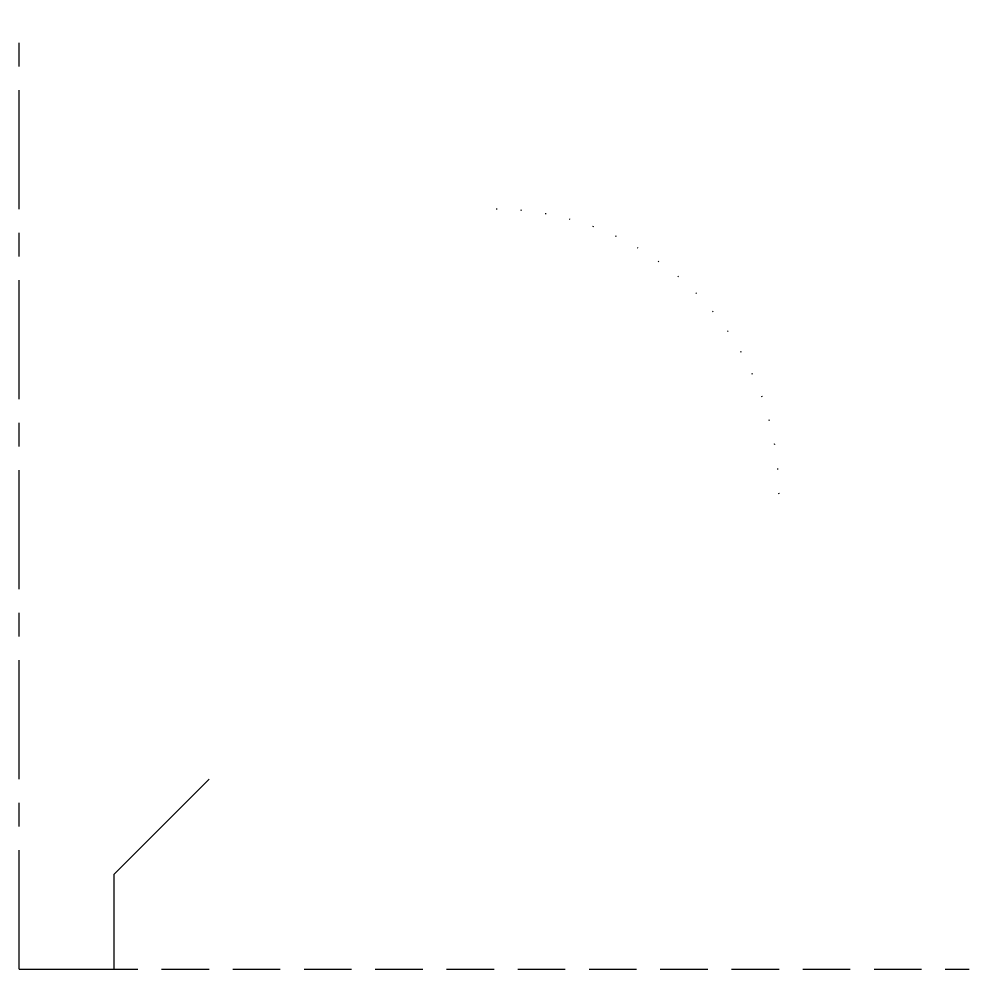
# Model space of a CAD drawing. Extents: x 0 to 100, y 0 to 100.
import ezdxf

# ---------------------------------------------------------------- set-up
doc = ezdxf.new("R2010")
doc.units = 0
doc.header["$LTSCALE"] = 10
doc.header["$MEASUREMENT"] = 0
for name, pattern in [('CENTER', [2, 1.25, -0.25, 0.25, -0.25]), ('DASHED', [0.75, 0.5, -0.25]), ('DOT', [0.25, 0, -0.25])]:
    doc.linetypes.add(name, pattern=pattern)
for name, color, linetype in [('AXES', 5, 'CENTER'), ('FIXED', 2, 'Continuous'), ('WALLS', 1, 'DASHED')]:
    doc.layers.add(name, color=color, linetype=linetype)

msp = doc.modelspace()

# ---------------------------------------------------------------- linework, layer by layer
at = {"color": 0, "linetype": 'ByBlock'}
msp.add_line((10, 10), (20, 20), dxfattribs=at)
at = {"layer": 'AXES'}
msp.add_line((0, 0), (0, 100), dxfattribs=at)
at = {"layer": 'FIXED', "linetype": 'DOT'}
msp.add_arc((50, 50), 30, 0, 90, dxfattribs=at)
at = {"layer": 'WALLS'}
msp.add_line((0, 0), (100, 0), dxfattribs=at)
at = {"layer": 'WALLS', "color": 6, "linetype": 'Continuous'}
msp.add_lwpolyline([(0, 0), (10, 0), (10, 10)], dxfattribs=at)

doc.saveas('drawing.dxf')
